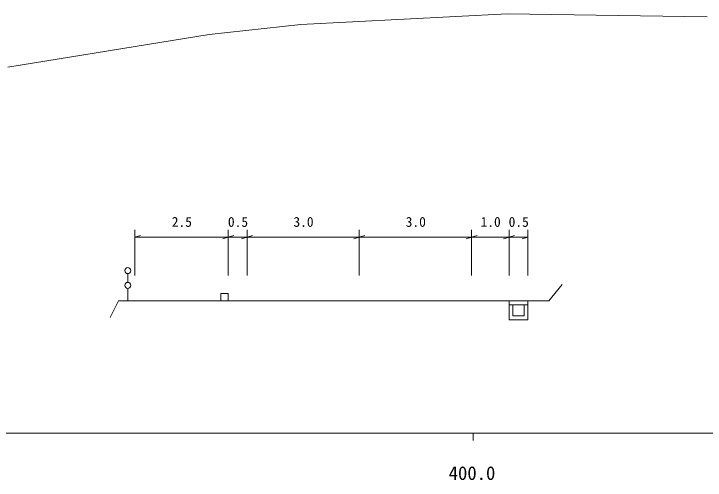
# Model space of a CAD drawing. Units: millimetres, scale not verified. Extents: x 40000 to 680000, y 20000 to 380000.
# Drawn here: x 406637 to 498990, y 198715 to 261031 of the extents above; entities that cross this region are included whole.
import ezdxf
from ezdxf.enums import TextEntityAlignment as Align

# ---------------------------------------------------------------- set-up
doc = ezdxf.new("R2010")
doc.units = ezdxf.units.MM
doc.header["$LTSCALE"] = 1000
for name, color, linetype, lineweight in [('M-BGD', 7, 'Continuous', 13), ('M-STR-HTXT', 7, 'Continuous', 13), ('M-TTL-BAND', 7, 'Continuous', 25)]:
    doc.layers.add(name, color=color, linetype=linetype, lineweight=lineweight)
doc.styles.add('ＭＳ ゴシック', font='')
doc.styles.get('ＭＳ ゴシック').set_extended_font_data('MS Gothic')

msp = doc.modelspace()

# ---------------------------------------------------------------- linework, layer by layer
at = {"layer": 'M-BGD'}
for p, q in [((422791, 226049), (422791, 232180)), ((435291, 232180), (435291, 226049)), ((437791, 232180), (437791, 226049)), ((452791, 232180), (452791, 226049)), ((467791, 232180), (467791, 226049)), ((472791, 232180), (472791, 226049)), ((475291, 232180), (475291, 226049)), ((422791, 231180), (423541, 231390)), ((422791, 231180), (435291, 231180)), ((435291, 231180), (434541, 230970)), ((435291, 231180), (436041, 231390)), ((435291, 231180), (437791, 231180)), ((437791, 231180), (437041, 230970)), ((437791, 231180), (438541, 231390)), ((437791, 231180), (452791, 231180)), ((452791, 231180), (452041, 230970)), ((452791, 231180), (453541, 231390)), ((452791, 231180), (467791, 231180)), ((467791, 231180), (467041, 230970)), ((467791, 231180), (468541, 231390)), ((467791, 231180), (472791, 231180)), ((472791, 231180), (472041, 230970)), ((472791, 231180), (473541, 231390)), ((472791, 231180), (475291, 231180)), ((475291, 231180), (474541, 230970)), ((421862, 225147), (421862, 226320)), ((478112, 222658), (479890, 224881)), ((421862, 222658), (421862, 224347)), ((434291, 222658), (434291, 223658)), ((435291, 223658), (434291, 223658)), ((435291, 223658), (435291, 222658)), ((420612, 222658), (419512, 220459)), ((421862, 222658), (420612, 222658)), ((423112, 222658), (421862, 222658)), ((428112, 222658), (423112, 222658)), ((443112, 222658), (428112, 222658)), ((458112, 222658), (443112, 222658)), ((458112, 222658), (460612, 222658)), ((460612, 222658), (472791, 222658)), ((472791, 222658), (472791, 220158)), ((475291, 222658), (472791, 222658)), ((475291, 220158), (475291, 222658)), ((475291, 222658), (478112, 222658)), ((475291, 222158), (472791, 222158)), ((473291, 220658), (473291, 222158)), ((474791, 222158), (474791, 220658)), ((472791, 220158), (475291, 220158)), ((474791, 220658), (473291, 220658))]:
    msp.add_line(p, q, dxfattribs=at)
for centre in [(421862, 226720), (421862, 224747)]:
    msp.add_circle(centre, 400, dxfattribs=at)
at = {"layer": 'M-STR-HTXT'}
for p, q in [((444975, 259591), (472590, 261031)), ((472590, 261031), (499250, 260628)), ((432752, 258277), (444975, 259591)), ((405828, 253917), (432752, 258277))]:
    msp.add_line(p, q, dxfattribs=at)
at = {"layer": 'M-TTL-BAND', "lineweight": 13}
for p, q in [((40000, 205000), (579000, 205000)), ((468000, 205000), (468000, 204000))]:
    msp.add_line(p, q, dxfattribs=at)

# ---------------------------------------------------------------- texts
at = {"layer": 'M-BGD', "style": 'ＭＳ ゴシック'}
for s, p in [('2.5', (427736, 232174)), ('0.5', (435236, 232174)), ('3.0', (443986, 232174)), ('3.0', (458986, 232174)), ('1.0', (468986, 232174)), ('0.5', (472736, 232174))]:
    msp.add_text(s, height=1320, dxfattribs=at).set_placement(p, align=Align.BOTTOM_LEFT)
at = {"layer": 'M-TTL-BAND', "style": 'ＭＳ ゴシック'}
msp.add_text('400.0', height=1833, dxfattribs=at).set_placement((467844, 198195), align=Align.BOTTOM_CENTER)

doc.saveas('drawing.dxf')
